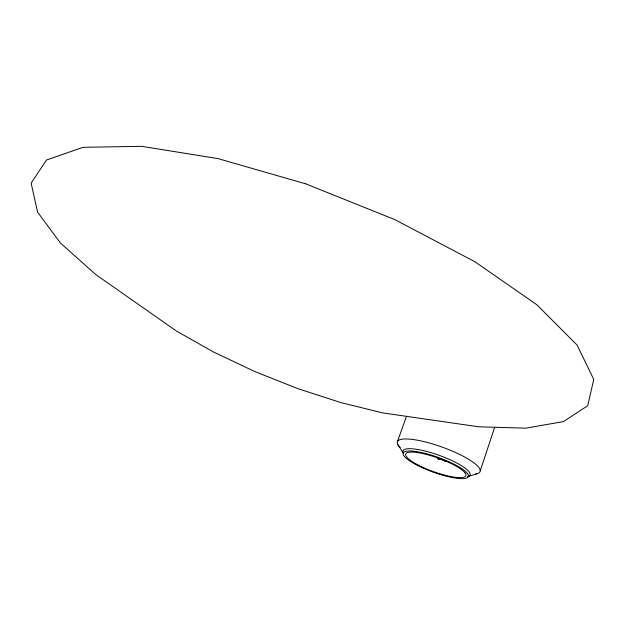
<?xml version="1.0" encoding="UTF-8"?>
<svg xmlns="http://www.w3.org/2000/svg" width="625" height="625" viewBox="0 0 625 625"><rect width="100%" height="100%" fill="white"/><g stroke="black" fill="none" stroke-linecap="round" stroke-linejoin="round"><path stroke-width="0.94" d="M480.219 470.836L494.609 427.523M397.375 441.758L406.531 416.188M477.047 473.695L467.656 476.719A35.633 8.047 19.8 0 0 469.141 471.953L467.852 470.484A35.633 8.047 19.8 0 0 427.609 451.688A35.633 8.047 19.8 0 0 403.328 453.047L397.828 444.578M305.703 183.828L217.945 158.586L141.578 146.328L83.078 147.305L46.5 160.031L31.633 182.375L31.25 183.688L37.594 212.133L60.398 242.984L95.758 274.547L176.594 331.133L213.836 352.156L254.945 371.617L298.023 388.703L341.211 402.688L382.617 412.898L478.859 426.813L525.836 428.164L563.391 421.602L587.711 405.719L593.75 379.43L577.109 345.094L536.992 304.867L474.781 261.672L394.836 219.625L305.828 183.883M443.227 460.43L442.477 460.258M475.586 474.016A43.945 10.125 19.8 0 0 479.07 467.75L477.5 465.914A43.945 10.125 19.8 0 0 423.742 441.555A43.945 10.125 19.8 0 0 400.125 447.484M445.117 461.141L444.688 460.961L445.117 461.141M439.828 459.273L437.547 458.602L440.258 459.641L439.828 459.273M465.109 472.961L463.938 471.641A32 7.18 19.8 0 0 413.031 452.117A32 7.18 19.8 0 0 428.789 469.859A32 7.18 19.8 0 0 465.109 472.961M467.57 473.625L466.312 472.203A34.656 7.773 19.8 0 0 411.203 451.039A34.656 7.773 19.8 0 0 428.18 470.234A34.656 7.773 19.8 0 0 467.57 473.625"/></g></svg>
